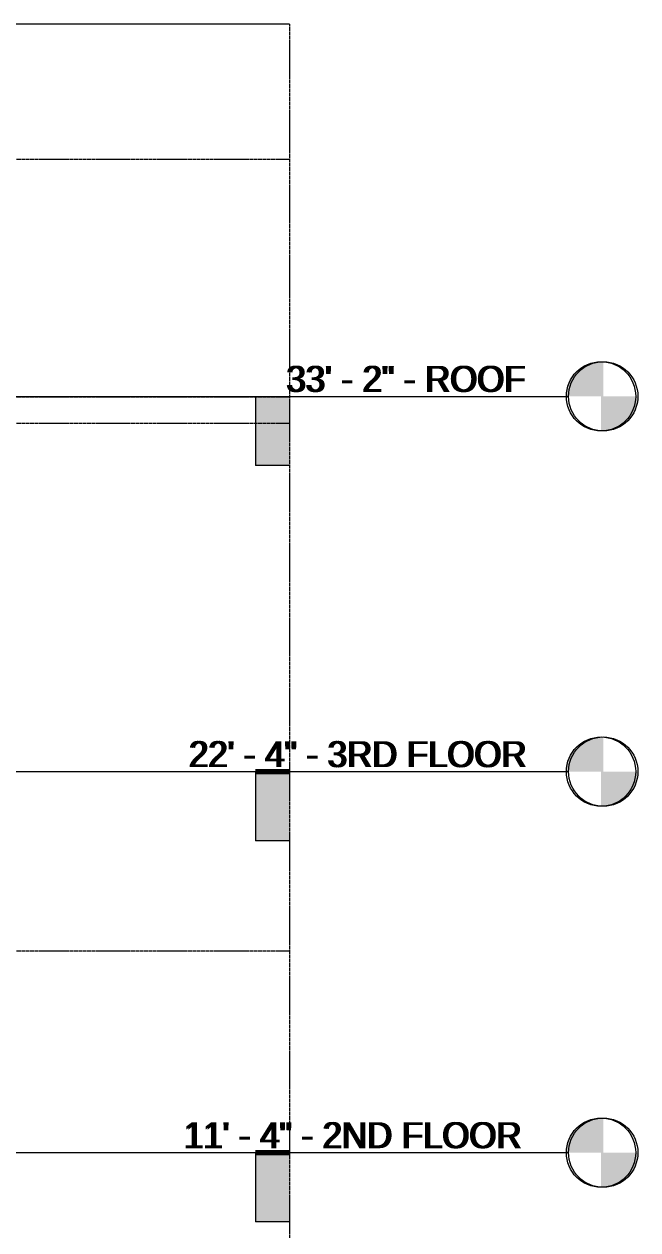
# Model space of a CAD drawing. Header units: inches. Extents: x 1814 to 6957, y -360 to 681.
# Drawn here: x 6744.1 to 6956.7, y 109.2 to 527 of the extents above; entities that cross this region are included whole.
import ezdxf

# ---------------------------------------------------------------- set-up
doc = ezdxf.new("R2010")
doc.units = ezdxf.units.IN
doc.header["$MEASUREMENT"] = 0
doc.linetypes.add('Aligning Line 1_8_', pattern=[0.25, 0.125, -0.125])
doc.linetypes.add('Grid Line 1_2_', pattern=[0.875, 0.5, -0.125, 0.125, -0.125])
for name, color, linetype, lineweight in [('0-3', 121, 'Continuous', 5), ('0-6', 165, 'Continuous', 5), ('0-7', 50, 'Continuous', 5), ('A-AREA-1', 53, 'Continuous', 70), ('A-FLOR-2', 50, 'Continuous', 5), ('A-FLOR-4', 9, 'Continuous', 13), ('A-FLOR-LEVL', 51, 'Continuous', 9), ('A-FLOR-LEVL-1', 51, 'Grid Line 1_2_', 9), ('A-FLOR-LEVL-2', 191, 'Continuous', 9), ('A-FLOR-LEVL-3', 147, 'Continuous', 9), ('G-ANNO-SYMB', 111, 'Aligning Line 1_8_', 9), ('G-ANNO-SYMB-1', 191, 'Aligning Line 1_8_', 9), ('G-ANNO-SYMB-2', 147, 'Aligning Line 1_8_', 9)]:
    doc.layers.add(name, color=color, linetype=linetype, lineweight=lineweight)
doc.styles.add('Century Gothic', font='ufonts.com_century-gothic.ttf', dxfattribs={"height": 9})

# ---------------------------------------------------------------- blocks, each defined once
blk = doc.blocks.new('Level - Level Head - Circle-V80-SECTION _ CENTER LOOKING EAST')
at = {"layer": 'A-FLOR-LEVL'}
h = blk.add_hatch(color=256, dxfattribs=at)
edge = h.paths.add_edge_path(flags=0)
edge.add_line((-1802.21, 0), (-1814.21, 0))
edge.add_arc((-1802.21, 0), 12, 90, 180, ccw=False)
edge.add_line((-1802.21, 12), (-1802.21, 0))
h = blk.add_hatch(color=256, dxfattribs=at)
edge = h.paths.add_edge_path(flags=0)
edge.add_line((-1802.21, -12), (-1802.21, 0))
edge.add_line((-1802.21, 0), (-1790.21, 0))
edge.add_arc((-1802.21, 0), 12, 270, 360, ccw=False)
at = {"layer": 'A-FLOR-LEVL-2'}
blk.add_circle((-1802.21, 0), 12, dxfattribs=at)
blk = doc.blocks.new('CTR - 2nd Phase_rvt-2-SECTION _ CENTER LOOKING EAST')
at = {"layer": 'A-FLOR-2'}
for points in [[(-1910.94, 374), (-1910.94, 398), (-1922.72, 398), (-1922.72, 374)], [(-1910.94, 244), (-1910.94, 268), (-1922.72, 268), (-1922.72, 244)], [(-1910.94, 112), (-1910.94, 136), (-1922.72, 136), (-1922.72, 112)]]:
    blk.add_hatch(color=256, dxfattribs=at).paths.add_polyline_path(points, flags=0)
at = {"layer": 'A-AREA-1'}
for p, q in [((-1922.72, 268), (-1910.94, 268)), ((-1922.72, 136), (-1910.94, 136))]:
    blk.add_line(p, q, dxfattribs=at)
at = {"layer": 'A-FLOR-4'}
for p, q in [((-1922.72, 398), (-1922.72, 374)), ((-1922.72, 398), (-1910.94, 398)), ((-1910.94, 374), (-1922.72, 374)), ((-1922.72, 268), (-1922.72, 244)), ((-1922.72, 268), (-1910.94, 268)), ((-1910.94, 244), (-1922.72, 244)), ((-1922.72, 136), (-1922.72, 112)), ((-1922.72, 136), (-1910.94, 136)), ((-1910.94, 112), (-1922.72, 112))]:
    blk.add_line(p, q, dxfattribs=at)
at = {"layer": 'A-FLOR-LEVL-1'}
for p, q in [((-4168.71, 398), (-1814.21, 398)), ((-4168.71, 268), (-1814.21, 268)), ((-4168.71, 136), (-1814.21, 136))]:
    blk.add_line(p, q, dxfattribs=at)
at = {"layer": 'G-ANNO-SYMB-1'}
for p, q in [((-1910.94, 526.95), (-4072.05, 526.95)), ((-1910.94, 388.59), (-4072.05, 388.59))]:
    blk.add_line(p, q, dxfattribs=at)
at = {"layer": '0-3'}
for p in [(0, 398), (0, 268), (0, 136)]:
    blk.add_blockref('Level - Level Head - Circle-V80-SECTION _ CENTER LOOKING EAST', p, dxfattribs=at)
at = {"layer": 'A-FLOR-LEVL', "char_height": 9, "attachment_point": 1, "style": 'Century Gothic'}
for s, insert, width in [('33\' - 2" - ROOF', (-1911.58, 408.55), 104.232), ('22\' - 4" - 3RD FLOOR', (-1945.33, 278.55), 145.137), ('11\' - 4" - 2ND FLOOR', (-1947.07, 146.55), 147.258)]:
    blk.add_mtext(s, dxfattribs=dict(at, insert=insert, width=width))
blk = doc.blocks.new('Level - Level Head - Circle-V81-SECTION _ CENTER LOOKING EAST')
at = {"layer": 'A-FLOR-LEVL'}
h = blk.add_hatch(color=256, dxfattribs=at)
edge = h.paths.add_edge_path(flags=0)
edge.add_line((-1802.21, 0), (-1814.21, 0))
edge.add_arc((-1802.21, 0), 12, 90, 180, ccw=False)
edge.add_line((-1802.21, 12), (-1802.21, 0))
h = blk.add_hatch(color=256, dxfattribs=at)
edge = h.paths.add_edge_path(flags=0)
edge.add_line((-1802.21, -12), (-1802.21, 0))
edge.add_line((-1802.21, 0), (-1790.21, 0))
edge.add_arc((-1802.21, 0), 12, 270, 360, ccw=False)
at = {"layer": 'A-FLOR-LEVL-3'}
blk.add_circle((-1802.21, 0), 12, dxfattribs=at)
blk = doc.blocks.new('CTR - 1st Phase - Common Walls_rvt-2-SECTION _ CENTER LOOKING EAST')
at = {"layer": 'A-FLOR-LEVL-1'}
for p, q in [((-4168.71, 398), (-1814.21, 398)), ((-4168.71, 268), (-1814.21, 268)), ((-4168.71, 136), (-1814.21, 136))]:
    blk.add_line(p, q, dxfattribs=at)
at = {"layer": 'G-ANNO-SYMB-2'}
for p, q in [((-1910.94, 526.95), (-4072.05, 526.95)), ((-1910.94, 526.95), (-4072.05, 526.95)), ((-1910.96, 526.95), (-4071.96, 526.95)), ((-1910.96, 526.95), (-1910.96, -145.84)), ((-1910.94, 480), (-4072.05, 480))]:
    blk.add_line(p, q, dxfattribs=at)
at = {"layer": '0-6'}
for p in [(0, 398), (0, 268), (0, 136)]:
    blk.add_blockref('Level - Level Head - Circle-V81-SECTION _ CENTER LOOKING EAST', p, dxfattribs=at)
at = {"layer": 'A-FLOR-LEVL', "char_height": 9, "attachment_point": 1, "style": 'Century Gothic'}
for s, insert, width in [('33\' - 2" - ROOF', (-1911.58, 408.55), 104.232), ('22\' - 4" - 3RD FLOOR', (-1945.33, 278.55), 145.137), ('11\' - 4" - 2ND FLOOR', (-1947.07, 146.55), 147.258)]:
    blk.add_mtext(s, dxfattribs=dict(at, insert=insert, width=width))
blk = doc.blocks.new('CTR - 1st Phase -Stairs _ Elevators_rvt-2-SECTION _ CENTER LOOKING EAST')
at = {"layer": 'A-FLOR-LEVL-1'}
for p, q in [((-4168.71, 398), (-1814.21, 398)), ((-4168.71, 268), (-1814.21, 268)), ((-4168.71, 136), (-1814.21, 136))]:
    blk.add_line(p, q, dxfattribs=at)
at = {"layer": 'G-ANNO-SYMB-2'}
for q in [(-4071.96, 526.95), (-1910.96, -206.49)]:
    blk.add_line((-1910.96, 526.95), q, dxfattribs=at)
at = {"layer": '0-6'}
for p in [(0, 398), (0, 268), (0, 136)]:
    blk.add_blockref('Level - Level Head - Circle-V81-SECTION _ CENTER LOOKING EAST', p, dxfattribs=at)
at = {"layer": 'A-FLOR-LEVL', "char_height": 9, "attachment_point": 1, "style": 'Century Gothic'}
for s, insert, width in [('33\' - 2" - ROOF', (-1911.58, 408.55), 104.232), ('22\' - 4" - 3RD FLOOR', (-1945.33, 278.55), 145.137), ('11\' - 4" - 2ND FLOOR', (-1947.07, 146.55), 147.258)]:
    blk.add_mtext(s, dxfattribs=dict(at, insert=insert, width=width))
blk = doc.blocks.new('Level - Level Head - Circle-50818-SECTION _ CENTER LOOKING EAST')
at = {"layer": 'A-FLOR-LEVL'}
h = blk.add_hatch(color=256, dxfattribs=at)
edge = h.paths.add_edge_path(flags=0)
edge.add_line((-1802.96, 0), (-1814.96, 0))
edge.add_arc((-1802.96, 0), 12, 90, 180, ccw=False)
edge.add_line((-1802.96, 12), (-1802.96, 0))
h = blk.add_hatch(color=256, dxfattribs=at)
edge = h.paths.add_edge_path(flags=0)
edge.add_line((-1802.96, -12), (-1802.96, 0))
edge.add_line((-1802.96, 0), (-1790.96, 0))
edge.add_arc((-1802.96, 0), 12, 270, 360, ccw=False)
blk.add_circle((-1802.96, 0), 12, dxfattribs=at)

msp = doc.modelspace()

# ---------------------------------------------------------------- linework, layer by layer
at = {"layer": 'A-FLOR-LEVL-1'}
for p, q in [((4578.96, 398), (6931.97, 398)), ((4578.96, 268), (6931.97, 268)), ((4578.96, 136), (6931.97, 136))]:
    msp.add_line(p, q, dxfattribs=at)
at = {"layer": 'G-ANNO-SYMB'}
for p, q in [((6835.98, 526.95), (4674.88, 526.95)), ((6835.98, 480), (4674.88, 480)), ((6835.98, 397.76), (4674.88, 397.76)), ((6835.98, 205.76), (4674.88, 205.76))]:
    msp.add_line(p, q, dxfattribs=at)

# ---------------------------------------------------------------- block references
at = {"layer": '0-7'}
for name in ['CTR - 2nd Phase_rvt-2-SECTION _ CENTER LOOKING EAST', 'CTR - 1st Phase - Common Walls_rvt-2-SECTION _ CENTER LOOKING EAST', 'CTR - 1st Phase -Stairs _ Elevators_rvt-2-SECTION _ CENTER LOOKING EAST']:
    msp.add_blockref(name, (8746.92, 0), dxfattribs=at)
at = {"layer": 'A-FLOR-LEVL'}
for p in [(8746.92, 398), (8746.92, 268), (8746.92, 136)]:
    msp.add_blockref('Level - Level Head - Circle-50818-SECTION _ CENTER LOOKING EAST', p, dxfattribs=at)

# ---------------------------------------------------------------- texts
at = {"layer": 'A-FLOR-LEVL', "char_height": 9, "attachment_point": 1, "style": 'Century Gothic'}
for s, insert, width in [('33\' - 2" - ROOF', (6834.6, 408.55), 104.232), ('22\' - 4" - 3RD FLOOR', (6800.85, 278.55), 145.137), ('11\' - 4" - 2ND FLOOR', (6799.11, 146.55), 147.258)]:
    msp.add_mtext(s, dxfattribs=dict(at, insert=insert, width=width))

doc.saveas('drawing.dxf')
